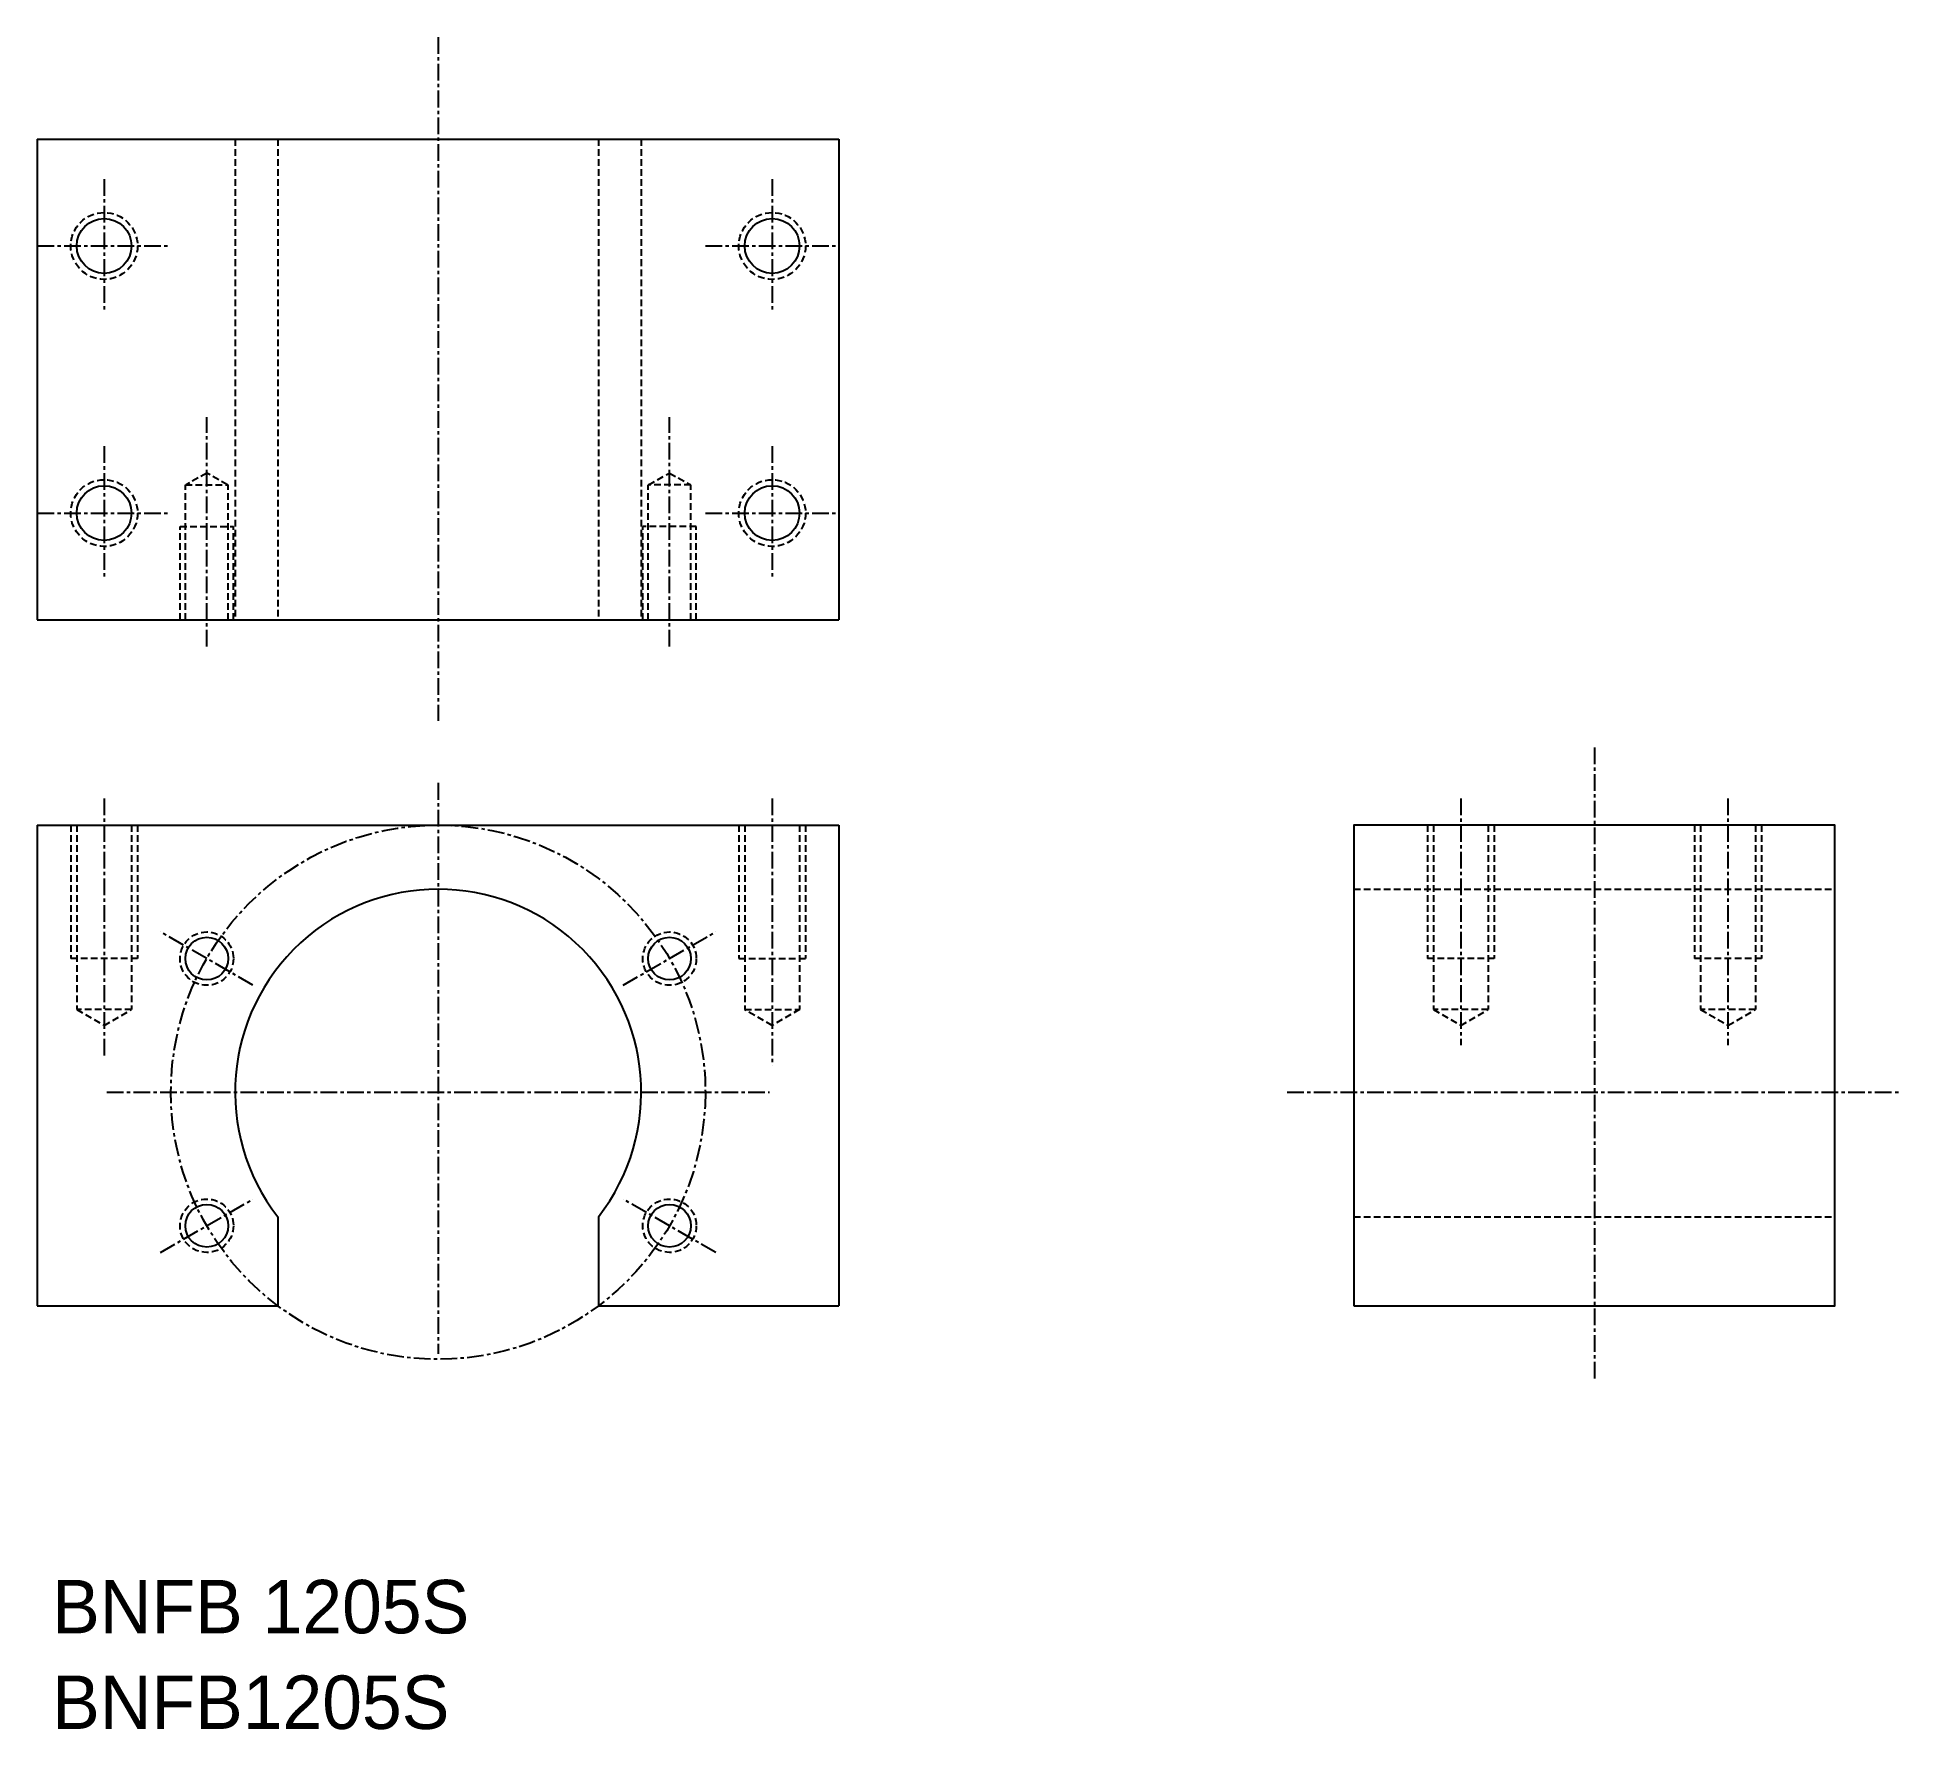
# Model space of a CAD drawing. Extents: x 3 to 142, y 1 to 127.
import ezdxf

# ---------------------------------------------------------------- set-up
doc = ezdxf.new("R2010")
doc.units = 0
doc.linetypes.add('CENTER', pattern=[2, 1.25, -0.25, 0.25, -0.25])
doc.linetypes.add('DASHED', pattern=[0.75, 0.5, -0.25])
doc.layers.get('0').update_dxf_attribs({"linetype": 'CONTINUOUS'})
doc.layers.add('CENTER', color=1, linetype='CENTER')

msp = doc.modelspace()

# ---------------------------------------------------------------- linework, layer by layer
at = {"color": 7, "linetype": 'CONTINUOUS'}
for p, q in [((2.8, 119.87), (62.8, 119.87)), ((2.8, 119.87), (2.8, 83.87)), ((62.8, 119.87), (62.8, 83.87)), ((2.8, 83.87), (62.8, 83.87)), ((2.8, 68.51), (62.8, 68.51)), ((2.8, 68.51), (2.8, 32.51)), ((62.8, 68.51), (62.8, 32.51)), ((20.8, 39.18), (20.8, 32.51)), ((44.8, 39.18), (44.8, 32.51)), ((2.8, 32.51), (20.8, 32.51)), ((44.8, 32.51), (62.8, 32.51))]:
    msp.add_line(p, q, dxfattribs=at)
at = {"color": 3, "linetype": 'DASHED'}
for p, q in [((17.6, 119.87), (17.6, 83.87)), ((20.8, 119.87), (20.8, 83.87)), ((44.8, 119.87), (44.8, 83.87)), ((48, 119.87), (48, 83.87)), ((13.88, 93.98), (17.08, 93.98)), ((13.88, 83.87), (13.88, 93.98)), ((15.48, 94.87), (13.93, 93.98)), ((17.03, 93.98), (15.48, 94.87)), ((17.08, 83.87), (17.08, 93.98)), ((48.52, 83.87), (48.52, 93.98)), ((51.72, 93.98), (48.52, 93.98)), ((48.57, 93.98), (50.12, 94.87)), ((50.12, 94.87), (51.67, 93.98)), ((51.72, 83.87), (51.72, 93.98)), ((13.48, 90.87), (17.48, 90.87)), ((13.48, 83.87), (13.48, 90.87)), ((17.48, 83.87), (17.48, 90.87)), ((17.48, 83.87), (17.48, 90.87)), ((48.12, 83.87), (48.12, 90.87)), ((48.12, 83.87), (48.12, 90.87)), ((52.12, 90.87), (48.12, 90.87)), ((52.12, 83.87), (52.12, 90.87)), ((5.3, 68.51), (5.3, 58.51)), ((5.75, 68.51), (5.75, 54.69)), ((9.85, 68.51), (9.85, 54.69)), ((10.3, 68.51), (10.3, 58.51)), ((55.3, 68.51), (55.3, 58.51)), ((55.75, 68.51), (55.75, 54.69)), ((59.85, 68.51), (59.85, 54.69)), ((60.3, 68.51), (60.3, 58.51)), ((106.84, 68.51), (106.84, 58.51)), ((107.29, 68.51), (107.29, 54.69)), ((111.39, 68.51), (111.39, 54.69)), ((111.84, 68.51), (111.84, 58.51)), ((126.84, 68.51), (126.84, 58.51)), ((127.29, 68.51), (127.29, 54.69)), ((131.39, 68.51), (131.39, 54.69)), ((131.84, 68.51), (131.84, 58.51)), ((101.34, 63.71), (137.34, 63.71)), ((10.3, 58.51), (5.3, 58.51)), ((55.3, 58.51), (60.3, 58.51)), ((111.84, 58.51), (106.84, 58.51)), ((131.84, 58.51), (126.84, 58.51)), ((9.85, 54.69), (5.75, 54.69)), ((5.75, 54.69), (7.8, 53.51)), ((7.8, 53.51), (9.85, 54.69)), ((55.75, 54.69), (59.85, 54.69)), ((57.8, 53.51), (55.75, 54.69)), ((59.85, 54.69), (57.8, 53.51)), ((111.39, 54.69), (107.29, 54.69)), ((107.29, 54.69), (109.34, 53.51)), ((109.34, 53.51), (111.39, 54.69)), ((127.29, 54.69), (129.34, 53.51)), ((131.39, 54.69), (127.29, 54.69)), ((129.34, 53.51), (131.39, 54.69)), ((101.34, 39.18), (137.34, 39.18))]:
    msp.add_line(p, q, dxfattribs=at)
at = {"color": 7, "linetype": 'CONTINUOUS'}
msp.add_lwpolyline([(101.34, 32.51), (137.34, 32.51), (137.34, 68.51), (101.34, 68.51)], close=True, dxfattribs=at)
at = {"color": 3, "linetype": 'DASHED'}
for centre, radius in [((7.8, 111.87), 2.5), ((57.8, 111.87), 2.5), ((7.8, 91.87), 2.5), ((57.8, 91.87), 2.5), ((15.48, 58.51), 2), ((50.12, 58.51), 2), ((15.48, 38.51), 2), ((50.12, 38.51), 2)]:
    msp.add_circle(centre, radius, dxfattribs=at)
at = {"color": 7, "linetype": 'CONTINUOUS'}
for centre, radius in [((7.8, 111.87), 2.05), ((57.8, 111.87), 2.05), ((7.8, 91.87), 2.05), ((57.8, 91.87), 2.05), ((15.48, 58.51), 1.6), ((50.12, 58.51), 1.6), ((15.48, 38.51), 1.6), ((50.12, 38.51), 1.6)]:
    msp.add_circle(centre, radius, dxfattribs=at)
msp.add_arc((32.8, 48.51), 15.2, 322.1364, 217.8636, dxfattribs=at)
at = {"layer": 'CENTER', "color": 1, "linetype": 'CENTER'}
for p, q in [((32.8, 127.5), (32.8, 76.32)), ((7.8, 116.87), (7.8, 106.87)), ((57.8, 116.87), (57.8, 106.87)), ((2.8, 111.87), (12.8, 111.87)), ((52.8, 111.87), (62.8, 111.87)), ((15.48, 81.87), (15.48, 99.05)), ((50.12, 81.87), (50.12, 99.05)), ((7.8, 96.87), (7.8, 86.87)), ((57.8, 96.87), (57.8, 86.87)), ((2.8, 91.87), (12.8, 91.87)), ((52.8, 91.87), (62.8, 91.87)), ((119.34, 74.32), (119.34, 26.91)), ((32.8, 71.66), (32.8, 28.91)), ((7.8, 70.51), (7.8, 51.11)), ((57.8, 70.51), (57.8, 50.5)), ((109.34, 70.51), (109.34, 52.04)), ((129.34, 70.51), (129.34, 52.04)), ((18.94, 56.51), (12.01, 60.51)), ((46.65, 56.51), (53.58, 60.51)), ((8, 48.51), (57.6, 48.51)), ((96.34, 48.51), (142.34, 48.51)), ((12.01, 36.51), (18.94, 40.51)), ((53.58, 36.51), (46.65, 40.51))]:
    msp.add_line(p, q, dxfattribs=at)
msp.add_circle((32.8, 48.51), 20, dxfattribs=at)

# ---------------------------------------------------------------- texts
at = {"color": 7, "linetype": 'CONTINUOUS'}
for s, p in [('BNFB 1205S', (3.91, 7.99)), ('BNFB1205S', (3.91, 0.83))]:
    msp.add_text(s, height=4, dxfattribs=at).set_placement(p)

doc.saveas('drawing.dxf')
